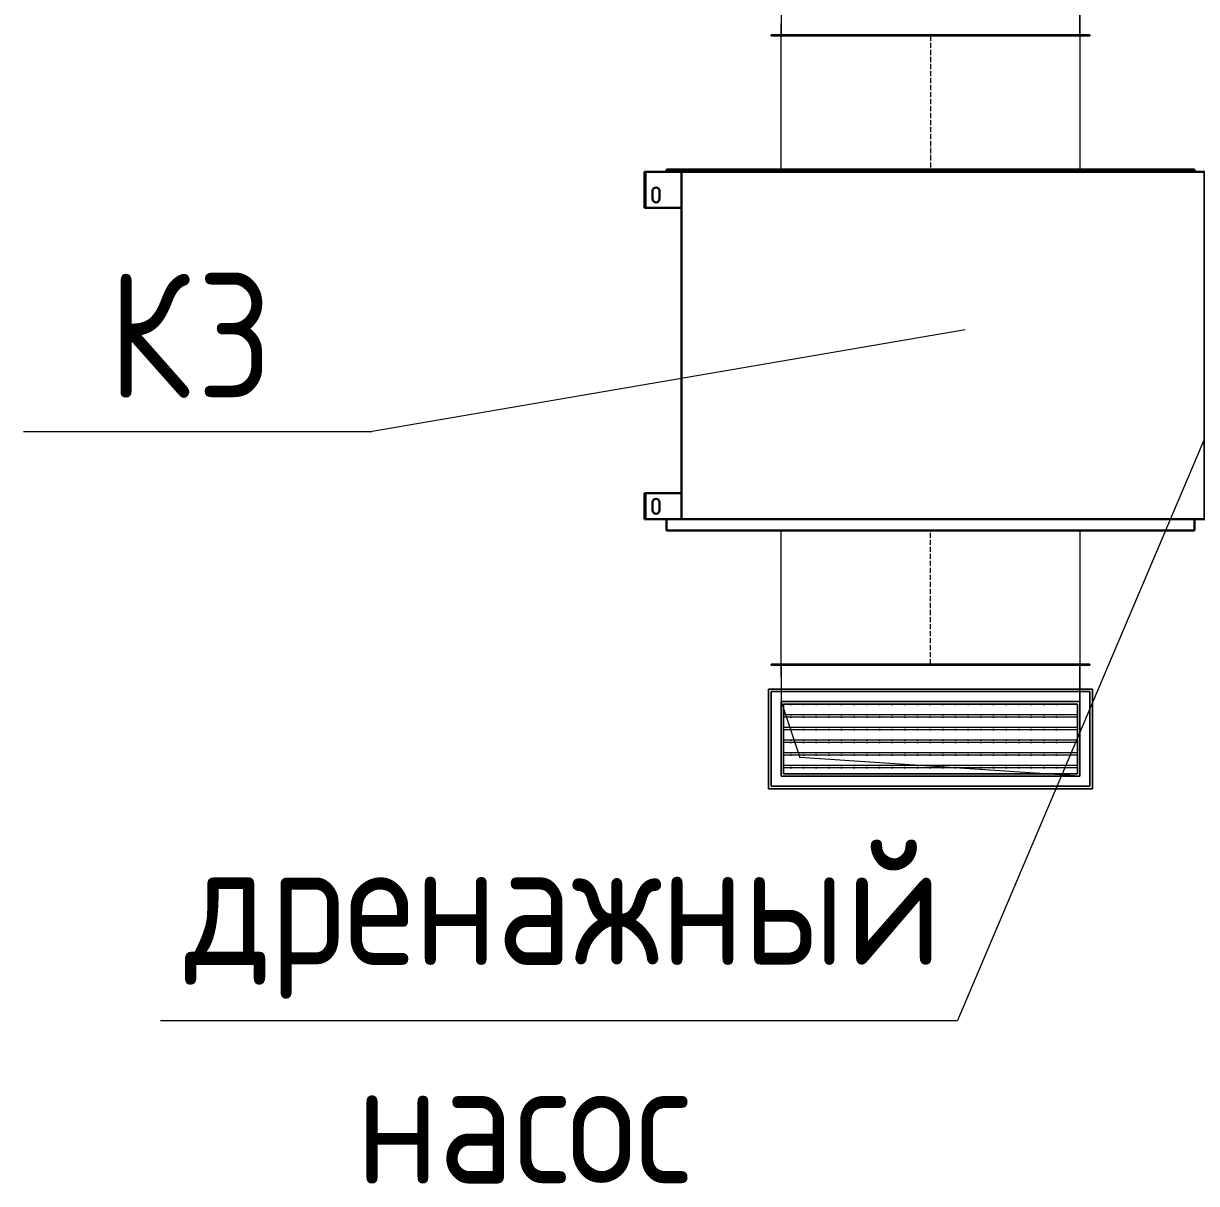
# Model space of a CAD drawing. Header units: millimetres. Extents: x -88595 to 880822, y -1054509 to -148035.
# Drawn here: x 160554 to 162908, y -246342 to -244014 of the extents above; entities that cross this region are included whole.
import ezdxf

# ---------------------------------------------------------------- set-up
doc = ezdxf.new("R2010")
doc.units = ezdxf.units.MM
doc.linetypes.add('$0$ADSK_Осевая', pattern=[14, 10, -2, 0, -2])
for name, color, linetype, lineweight in [('Аннотация', 7, 'Continuous', 20), ('Воздуховоды', 7, 'Continuous', 18), ('Марки', 7, 'Continuous', 20), ('Оборудование', 7, 'Continuous', 18)]:
    doc.layers.add(name, color=color, linetype=linetype, lineweight=lineweight)
doc.styles.add('$1$GOST Common', font='GOST_Common.ttf', dxfattribs={"width": 0.9, "height": 250})

# ---------------------------------------------------------------- blocks, each defined once
blk = doc.blocks.new('$0$ADSK_Канальный блок кондиционера1 - AD182MJERAB-3267445-В_Координация_1 этаж ОВ3')
at = {"layer": 'Оборудование', "color": 150, "lineweight": 30, "true_color": 0x0080ff}
for p, q in [((-599, 0), (-599, -72)), ((-597, 0), (-599, 0)), ((-597, 0), (-599, 0)), ((-599, 0), (-599, -72)), ((-597, 0), (-596, 0)), ((-597, 0), (-525, 0)), ((-597, 0), (-597, -72)), ((-525, 0), (-596, 0)), ((505, 5), (-555, 5)), ((-555, 5), (505, 5)), ((-555, 5), (-555, 0)), ((-555, 5), (-555, 0)), ((505, 0), (-555, 0)), ((-555, 0), (505, 0)), ((525, 0), (-525, 0)), ((-525, 0), (525, 0)), ((-525, 0), (-525, -697)), ((-525, 0), (-525, -697)), ((-525, -72), (-525, 0)), ((-525, 0), (-525, -72)), ((505, 0), (505, 5)), ((505, 5), (505, 0)), ((525, -697), (525, 0)), ((525, 0), (525, -697)), ((525, 0), (597, 0)), ((596, 0), (525, 0)), ((525, -72), (525, 0)), ((525, 0), (525, -72)), ((596, 0), (597, 0)), ((599, 0), (597, 0)), ((599, 0), (597, 0)), ((597, 0), (597, -72)), ((599, -72), (599, 0)), ((599, 0), (599, -72)), ((-583, -54), (-583, -38)), ((-583, -38), (-583, -54)), ((-569, -38), (-569, -54)), ((-569, -54), (-569, -38)), ((569, -38), (569, -54)), ((569, -54), (569, -38)), ((583, -54), (583, -38)), ((583, -38), (583, -54)), ((-599, -72), (-597, -72)), ((-599, -72), (-597, -72)), ((-525, -72), (-597, -72)), ((-596, -72), (-597, -72)), ((-596, -72), (-525, -72)), ((525, -72), (596, -72)), ((597, -72), (525, -72)), ((615, -87), (525, -87)), ((525, -87), (525, -287)), ((525, -287), (525, -87)), ((525, -87), (615, -87)), ((597, -72), (596, -72)), ((597, -72), (599, -72)), ((597, -72), (599, -72)), ((615, -287), (615, -87)), ((615, -87), (615, -287)), ((525, -287), (615, -287)), ((615, -287), (525, -287)), ((550, -414.5), (525, -414.5)), ((525, -414.5), (525, -439.5)), ((525, -414.5), (525, -439.5)), ((550, -439.5), (550, -414.5)), ((550, -439.5), (550, -414.5)), ((525, -439.5), (550, -439.5)), ((582, -507.825), (525, -507.825)), ((525, -507.825), (525, -514.175)), ((525, -507.825), (525, -514.175)), ((525, -514.175), (582, -514.175)), ((582, -514.175), (582, -507.825)), ((582, -514.175), (582, -507.825)), ((582, -574.65), (525, -574.65)), ((525, -574.65), (525, -587.35)), ((525, -574.65), (525, -587.35)), ((525, -587.35), (582, -587.35)), ((582, -587.35), (582, -574.65)), ((582, -587.35), (582, -574.65)), ((-599, -645), (-599, -697)), ((-597, -645), (-599, -645)), ((-597, -645), (-599, -645)), ((-599, -645), (-599, -697)), ((-597, -645), (-596, -645)), ((-597, -645), (-525, -645)), ((-597, -645), (-597, -697)), ((-525, -645), (-596, -645)), ((-525, -645), (-525, -697)), ((-525, -697), (-525, -645)), ((525, -645), (597, -645)), ((596, -645), (525, -645)), ((525, -645), (525, -697)), ((525, -697), (525, -645)), ((596, -645), (597, -645)), ((599, -645), (597, -645)), ((599, -645), (597, -645)), ((597, -645), (597, -697)), ((599, -697), (599, -645)), ((599, -645), (599, -697)), ((-583, -679), (-583, -663)), ((-583, -663), (-583, -679)), ((-569, -663), (-569, -679)), ((-569, -679), (-569, -663)), ((569, -663), (569, -679)), ((569, -679), (569, -663)), ((583, -679), (583, -663)), ((583, -663), (583, -679)), ((-599, -697), (-597, -697)), ((-599, -697), (-597, -697)), ((-525, -697), (-597, -697)), ((-596, -697), (-597, -697)), ((-596, -697), (-525, -697)), ((505, -697), (-555, -697)), ((-555, -697), (505, -697)), ((-555, -697), (-555, -720)), ((-555, -697), (-555, -720)), ((525, -697), (-525, -697)), ((-525, -697), (525, -697)), ((505, -720), (505, -697)), ((505, -697), (505, -720)), ((525, -697), (596, -697)), ((597, -697), (525, -697)), ((597, -697), (596, -697)), ((597, -697), (599, -697)), ((597, -697), (599, -697)), ((505, -720), (-555, -720)), ((-555, -720), (505, -720))]:
    blk.add_line(p, q, dxfattribs=at)
for centre, start, end in [((-576, -38), 360, 180), ((-576, -38), 360, 180), ((576, -38), 0, 180), ((576, -38), 0, 180), ((-576, -54), 180, 0), ((-576, -54), 180, 360), ((576, -54), 180, 360), ((576, -54), 180, 0), ((-576, -663), 0, 180), ((-576, -663), 0, 180), ((576, -663), 0, 180), ((576, -663), 0, 180), ((-576, -679), 180, 0), ((-576, -679), 180, 0), ((576, -679), 180, 0), ((576, -679), 180, 0)]:
    blk.add_arc(centre, 7, start, end, dxfattribs=at)
blk = doc.blocks.new('$0$ADSK_Отвод_Прямоугольный1 - Стандарт-4055406-В_Координация_1 этаж ОВ3')
at = {"layer": 'Воздуховоды', "color": 140, "true_color": 0x1bb3e4}
for p, q in [((-5479.9, 19383.2), (-6119.9, 19383.2)), ((-6119.9, 19383.2), (-6119.9, 19193.2)), ((-6119.9, 19193.2), (-6119.9, 19383.2)), ((-6119.9, 19383.2), (-5479.9, 19383.2)), ((-5479.9, 19193.2), (-5479.9, 19383.2)), ((-5479.9, 19383.2), (-5479.9, 19193.2)), ((-5499.9, 19363.2), (-6099.9, 19363.2)), ((-6099.9, 19363.2), (-6099.9, 19163.2)), ((-6099.9, 19363.2), (-6099.9, 19213.2)), ((-6099.9, 19363.2), (-5499.9, 19363.2)), ((-6099.9, 19213.2), (-6099.9, 19363.2)), ((-6099.9, 19363.2), (-5499.9, 19363.2)), ((-5499.9, 19363.2), (-6099.9, 19363.2)), ((-6099.9, 19363.2), (-6099.9, 19213.2)), ((-5499.9, 19363.2), (-5499.9, 19163.2)), ((-5499.9, 19213.2), (-5499.9, 19363.2)), ((-5499.9, 19363.2), (-5499.9, 19213.2)), ((-5499.9, 19213.2), (-5499.9, 19363.2)), ((-6119.9, 19193.2), (-5479.9, 19193.2)), ((-5479.9, 19193.2), (-6119.9, 19193.2)), ((-6099.9, 19213.2), (-6099.9, 19163.2)), ((-5499.9, 19213.2), (-6099.9, 19213.2)), ((-5499.9, 19213.2), (-6099.9, 19213.2)), ((-6099.9, 19213.2), (-5499.9, 19213.2)), ((-5499.9, 19163.2), (-5499.9, 19213.2)), ((-6099.9, 19163.2), (-6099.9, 19138.2)), ((-6099.9, 19138.2), (-6099.9, 19163.2)), ((-5499.9, 19163.2), (-5499.9, 19138.2)), ((-5499.9, 19138.2), (-5499.9, 19163.2)), ((-5479.9, 19140.2), (-6119.9, 19140.2)), ((-6119.9, 19140.2), (-5479.9, 19140.2)), ((-6119.9, 19138.2), (-6119.9, 19140.2)), ((-6119.9, 19138.2), (-6119.9, 19140.2)), ((-5479.9, 19138.2), (-6119.9, 19138.2)), ((-6119.9, 19138.2), (-5479.9, 19138.2)), ((-5499.9, 19140.2), (-6099.9, 19140.2)), ((-6099.9, 19140.2), (-5499.9, 19140.2)), ((-6099.9, 19138.2), (-6099.9, 19140.2)), ((-6099.9, 19138.2), (-6099.9, 19140.2)), ((-5499.9, 19138.2), (-6099.9, 19138.2)), ((-6099.9, 19138.2), (-5499.9, 19138.2)), ((-5499.9, 19138.2), (-6099.9, 19138.2)), ((-6099.9, 19138.2), (-5499.9, 19138.2)), ((-5499.9, 19140.2), (-5499.9, 19138.2)), ((-5499.9, 19138.2), (-5499.9, 19140.2)), ((-5479.9, 19140.2), (-5479.9, 19138.2)), ((-5479.9, 19138.2), (-5479.9, 19140.2))]:
    blk.add_line(p, q, dxfattribs=at)
blk = doc.blocks.new('$0$ADSK_Решетка вентиляционная жалюзийная_Приточная2 - Решетка приточная_Однорядная-4279701-В_Координация_1 этаж ОВ3')
at = {"layer": 'Воздуховоды', "lineweight": 9, "true_color": 0xffffff}
h = blk.add_hatch(dxfattribs=at)
h.set_pattern_fill('FP_24', style=0, pattern_type=2)
h.set_pattern_definition([(180, (-5799.85, 17717.073), (-3e-15, -25.4), [25.4, 0, 0, 0]), (180, (-5799.85, 17711.993), (-3e-15, -25.4), [25.4, 0, 0, 0])])
h.paths.add_polyline_path([(-6094.9, 17657.2), (-5504.9, 17657.2), (-5504.9, 17797.2), (-6094.9, 17797.2)])
at = {"layer": 'Воздуховоды', "color": 140, "true_color": 0x1bb3e4}
for p, q in [((-6124.9, 17627.2), (-6124.9, 17827.2)), ((-6124.9, 17827.2), (-5474.9, 17827.2)), ((-5474.9, 17827.2), (-6124.9, 17827.2)), ((-6124.9, 17827.2), (-6124.9, 17627.2)), ((-5474.9, 17827.2), (-5474.9, 17627.2)), ((-5474.9, 17627.2), (-5474.9, 17827.2)), ((-6099.9, 17652.2), (-6099.9, 17802.2)), ((-6099.9, 17802.2), (-5499.9, 17802.2)), ((-5499.9, 17802.2), (-6099.9, 17802.2)), ((-6099.9, 17802.2), (-6099.9, 17652.2)), ((-5504.9, 17797.2), (-6094.9, 17797.2)), ((-6094.9, 17797.2), (-6094.9, 17657.2)), ((-6094.9, 17657.2), (-6094.9, 17797.2)), ((-6094.9, 17797.2), (-5504.9, 17797.2)), ((-6094.9, 17657.2), (-6094.9, 17797.2)), ((-6094.9, 17797.2), (-5504.9, 17797.2)), ((-5504.9, 17797.2), (-6094.9, 17797.2)), ((-6094.9, 17797.2), (-6094.9, 17657.2)), ((-5504.9, 17657.2), (-5504.9, 17797.2)), ((-5504.9, 17797.2), (-5504.9, 17657.2)), ((-5504.9, 17797.2), (-5504.9, 17657.2)), ((-5504.9, 17657.2), (-5504.9, 17797.2)), ((-5499.9, 17802.2), (-5499.9, 17652.2)), ((-5499.9, 17652.2), (-5499.9, 17802.2)), ((-5499.9, 17652.2), (-6099.9, 17652.2)), ((-6099.9, 17652.2), (-5499.9, 17652.2)), ((-6094.9, 17657.2), (-5504.9, 17657.2)), ((-5504.9, 17657.2), (-6094.9, 17657.2)), ((-5504.9, 17657.2), (-6094.9, 17657.2)), ((-6094.9, 17657.2), (-5504.9, 17657.2)), ((-5474.9, 17627.2), (-6124.9, 17627.2)), ((-6124.9, 17627.2), (-5474.9, 17627.2))]:
    blk.add_line(p, q, dxfattribs=at)
blk = doc.blocks.new('$0$ADSK_Отвод_Прямоугольный1 - Стандарт-4055408-В_Координация_1 этаж ОВ3')
at = {"layer": 'Воздуховоды', "color": 140, "true_color": 0x1bb3e4}
for p, q in [((-5479.9, 17877.2), (-6119.9, 17877.2)), ((-6119.9, 17877.2), (-5479.9, 17877.2)), ((-6119.9, 17875.2), (-6119.9, 17877.2)), ((-6119.9, 17875.2), (-6119.9, 17877.2)), ((-5479.9, 17875.2), (-6119.9, 17875.2)), ((-6119.9, 17875.2), (-5479.9, 17875.2)), ((-6099.9, 17877.2), (-6099.9, 17852.2)), ((-5499.9, 17877.2), (-6099.9, 17877.2)), ((-6099.9, 17877.2), (-5499.9, 17877.2)), ((-6099.9, 17852.2), (-6099.9, 17877.2)), ((-5499.9, 17877.2), (-6099.9, 17877.2)), ((-6099.9, 17877.2), (-5499.9, 17877.2)), ((-6099.9, 17875.2), (-6099.9, 17877.2)), ((-6099.9, 17875.2), (-6099.9, 17877.2)), ((-5499.9, 17875.2), (-6099.9, 17875.2)), ((-6099.9, 17875.2), (-5499.9, 17875.2)), ((-5499.9, 17877.2), (-5499.9, 17852.2)), ((-5499.9, 17852.2), (-5499.9, 17877.2)), ((-5499.9, 17877.2), (-5499.9, 17875.2)), ((-5499.9, 17875.2), (-5499.9, 17877.2)), ((-5479.9, 17877.2), (-5479.9, 17875.2)), ((-5479.9, 17875.2), (-5479.9, 17877.2)), ((-6099.9, 17852.2), (-6099.9, 17802.2)), ((-6099.9, 17852.2), (-6099.9, 17652.2)), ((-5499.9, 17802.2), (-5499.9, 17852.2)), ((-5499.9, 17852.2), (-5499.9, 17652.2)), ((-5479.9, 17822.2), (-6119.9, 17822.2)), ((-6119.9, 17822.2), (-6119.9, 17632.2)), ((-6119.9, 17632.2), (-6119.9, 17822.2)), ((-6119.9, 17822.2), (-5479.9, 17822.2)), ((-5479.9, 17632.2), (-5479.9, 17822.2)), ((-5479.9, 17822.2), (-5479.9, 17632.2)), ((-6099.9, 17802.2), (-6099.9, 17652.2)), ((-6099.9, 17802.2), (-5499.9, 17802.2)), ((-6099.9, 17652.2), (-6099.9, 17802.2)), ((-6099.9, 17802.2), (-5499.9, 17802.2)), ((-5499.9, 17802.2), (-6099.9, 17802.2)), ((-6099.9, 17802.2), (-6099.9, 17652.2)), ((-5499.9, 17652.2), (-5499.9, 17802.2)), ((-5499.9, 17802.2), (-5499.9, 17652.2)), ((-5499.9, 17652.2), (-5499.9, 17802.2)), ((-6099.9, 17652.2), (-5499.9, 17652.2)), ((-5499.9, 17652.2), (-6099.9, 17652.2)), ((-5499.9, 17652.2), (-6099.9, 17652.2)), ((-6099.9, 17652.2), (-5499.9, 17652.2)), ((-6119.9, 17632.2), (-5479.9, 17632.2)), ((-5479.9, 17632.2), (-6119.9, 17632.2))]:
    blk.add_line(p, q, dxfattribs=at)
blk = doc.blocks.new('$0$ADSK_M_Оборудование1 - ADSK_Марка_15-3198495-В_Координация_1 этаж ОВ3')
at = {"layer": 'Марки'}
blk.add_line((-3.5, 0), (3.5, 0), dxfattribs=at)
blk = doc.blocks.new('$0$ADSK_Аннотация_Текст_сВыноской - Текст с выноской-3264166-В_Координация_1 этаж ОВ3')
at = {"layer": 'Аннотация'}
blk.add_line((-8, 0), (8, 0), dxfattribs=at)

msp = doc.modelspace()

# ---------------------------------------------------------------- linework, layer by layer
at = {"layer": 'Аннотация'}
msp.add_line((162988.6, -244695.6), (162428.7, -246015.3), dxfattribs=at)
at = {"layer": 'Воздуховоды', "color": 140, "true_color": 0x1bb3e4}
for p, q in [((162674.4, -244039), (162074.4, -244039)), ((162074.4, -244307), (162074.4, -244039)), ((162674.4, -244039), (162674.4, -244307)), ((162674.4, -244307), (162074.4, -244307)), ((162074.4, -245032), (162674.4, -245032)), ((162074.4, -245300), (162074.4, -245032)), ((162674.4, -245032), (162674.4, -245300)), ((162074.4, -245300), (162674.4, -245300)), ((162674.4, -245375), (162074.4, -245375)), ((162074.4, -245375), (162074.4, -245525)), ((162074.4, -245375), (162111.9, -245487.5)), ((162674.4, -245525), (162674.4, -245375)), ((162674.4, -245525), (162111.9, -245487.5)), ((162074.4, -245525), (162674.4, -245525))]:
    msp.add_line(p, q, dxfattribs=at)
at = {"layer": 'Воздуховоды', "color": 140, "linetype": '$0$ADSK_Осевая', "true_color": 0x1bb3e4}
for p, q in [((162374.4, -244039), (162374.4, -244307)), ((162374.4, -245300), (162374.4, -245032))]:
    msp.add_line(p, q, dxfattribs=at)
at = {"layer": 'Марки'}
msp.add_line((162444.1, -244628.9), (161253.6, -244832.7), dxfattribs=at)

# ---------------------------------------------------------------- block references
at = {"layer": 'Аннотация', "xscale": 100, "yscale": 100, "zscale": 100}
msp.add_blockref('$0$ADSK_Аннотация_Текст_сВыноской - Текст с выноской-3264166-В_Координация_1 этаж ОВ3', (161628.7, -246015.3), dxfattribs=at)
at = {"layer": 'Воздуховоды', "color": 140, "true_color": 0x1bb3e4}
for name in ['$0$ADSK_Отвод_Прямоугольный1 - Стандарт-4055406-В_Координация_1 этаж ОВ3', '$0$ADSK_Отвод_Прямоугольный1 - Стандарт-4055408-В_Координация_1 этаж ОВ3', '$0$ADSK_Решетка вентиляционная жалюзийная_Приточная2 - Решетка приточная_Однорядная-4279701-В_Координация_1 этаж ОВ3']:
    msp.add_blockref(name, (168174.2, -263177.2), dxfattribs=at)
at = {"layer": 'Марки', "xscale": 99.99999999999993, "yscale": 99.99999999999993, "zscale": 99.99999999999993}
msp.add_blockref('$0$ADSK_M_Оборудование1 - ADSK_Марка_15-3198495-В_Координация_1 этаж ОВ3', (160903.6, -244832.7), dxfattribs=at)
at = {"layer": 'Оборудование', "color": 150, "lineweight": 30, "true_color": 0x0080ff}
msp.add_blockref('$0$ADSK_Канальный блок кондиционера1 - AD182MJERAB-3267445-В_Координация_1 этаж ОВ3', (162399.4, -244312), dxfattribs=at)

# ---------------------------------------------------------------- texts
at = {"layer": 'Аннотация', "lineweight": 9, "char_height": 250, "attachment_point": 1, "style": '$1$GOST Common'}
for s, insert, width in [('дренажный', (160877.7, -245653.6), 1847.088), ('насос', (161221.3, -246092.4), 937.974)]:
    msp.add_mtext(s, dxfattribs=dict(at, insert=insert, width=width))
at = {"layer": 'Марки', "lineweight": 9, "char_height": 250, "attachment_point": 1, "style": '$1$GOST Common'}
for s, insert, width in [('\\fGOST Common|b0|i0|c204|p34|;\\W.9;К', (160723.3, -244514.9), 216.456), ('\\fGOST Common|b0|i0|c204|p34|;\\W.9;3', (160901.9, -244514.9), 194.81)]:
    msp.add_mtext(s, dxfattribs=dict(at, insert=insert, width=width))

doc.saveas('drawing.dxf')
